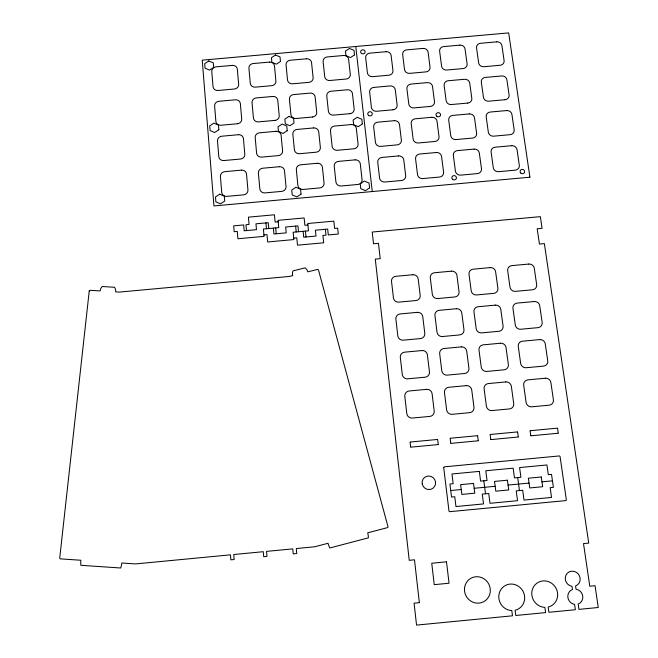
<?xml version="1.0" encoding="UTF-8"?>
<svg xmlns="http://www.w3.org/2000/svg" width="658" height="658" viewBox="0 0 658 658"><rect width="100%" height="100%" fill="white"/><g stroke="black" fill="none" stroke-linecap="round" stroke-linejoin="round"><path stroke-width="0.99" d="M450.722 490.523L461.233 489.519M474.163 488.294L495.161 486.295M508.083 485.069L529.065 483.071M541.97 481.845L552.457 480.85M410.255 442.036L437.48 439.47M450.286 438.261L477.486 435.695M490.276 434.486L517.443 431.919M530.225 430.719L557.359 428.152M410.847 447.152L438.105 444.578M450.919 443.369L478.144 440.802M490.95 439.593L518.142 437.019M530.932 435.81L558.099 433.252M263.924 234.906L267 234.626L267.666 241.971L293.846 239.578L293.139 232.233L308.503 230.826L307.771 223.514L333.845 221.137L334.609 228.441L337.677 228.161L338.302 234.026L328.309 234.939L327.7 229.074L315.412 230.201L316.005 236.066L303.7 237.193L303.124 231.32M293.698 238.106L296.774 237.826L297.49 245.187L323.678 242.786L322.93 235.432L325.998 235.153L325.397 229.288M278.202 221.795L275.134 222.075L274.46 214.788L248.411 217.156L249.053 224.452L245.985 224.732L246.487 230.588M307.919 224.978L304.851 225.258L304.128 217.954L278.071 220.331L278.753 227.635L263.389 229.042L264.055 236.37L237.892 238.764L237.267 231.427L234.19 231.706L233.697 225.85L243.682 224.946L244.184 230.794L256.48 229.675L255.962 223.819L268.234 222.7L268.768 228.548M557.54 428.3L558.239 433.071M530.085 430.891L530.751 435.67M517.624 432.067L518.282 436.846M517.69 477.576L519.458 490.58M490.136 434.658L490.769 439.445M483.827 480.792L485.505 493.804M477.667 435.835L478.284 440.621M450.146 438.434L450.738 443.221M437.66 439.61L438.244 444.405M410.115 442.209L410.666 447.012M355.764 46.504L372.264 191.544M305.427 231.114L306.011 236.979M298.51 231.739L297.942 225.883L285.662 227.01L286.222 232.866L273.917 233.993L273.374 228.129M295.639 226.097L296.207 231.953M275.677 227.923L276.228 233.779M265.931 222.914L266.465 228.762M443.706 467.567L448.962 510.912A0.831 0.806 52.9 0 0 449.875 511.661L565.641 500.615A0.839 0.798 47.4 0 0 566.332 499.726L560.09 456.685A0.831 0.79 42.7 0 0 559.168 455.953L444.413 466.826L443.706 467.567M89.233 291.017L59.73 557.984A0.855 0.806 -55.5 0 0 60.454 558.872L80.852 560.246A21.245 20.324 -57.9 0 0 80.909 565.312L120.685 567.994A21.245 20.324 -57.9 0 0 121.788 563.001L135.499 563.922L230.481 554.834L230.868 559.843L234.149 559.53L233.755 554.521L263.274 551.7L263.694 556.701L266.975 556.388L266.548 551.388L292.761 548.879L293.213 553.88L296.758 553.534L296.306 548.542L314.738 546.773L328.029 543.278A20.85 20.505 74.5 0 0 329.872 547.974L368.398 537.825A20.85 20.505 74.5 0 0 367.682 532.84L387.406 527.65A0.831 0.814 62.9 0 0 387.973 526.639L318.48 269.945L317.6 269.393L307.796 271.836A7.781 7.493 -1.6 0 0 305.123 267.864L293.065 270.866A7.781 7.493 -1.6 0 0 292.711 275.595L289.207 276.467L119.254 292.094L115.652 291.872A7.871 7.468 -24.7 0 0 114.574 287.275L102.163 286.518A7.871 7.468 -24.7 0 0 100.123 290.926L90.097 290.318L89.233 291.017M369.599 187.867L365.453 190.68L360.765 188.673L360.23 183.853L364.368 181.049L369.048 183.056L369.599 187.867M301.051 194.102L296.865 196.915L292.201 194.9L291.733 190.072L295.919 187.259L300.574 189.274L301.051 194.102M362.352 123.943L358.265 126.681L353.642 124.724L353.124 120.036L357.212 117.305L361.826 119.254L362.352 123.943M219.714 194.176L215.479 196.997L215.873 201.841L220.504 203.857L224.732 201.035L224.337 196.191L219.714 194.176M287.201 130.703L283.063 133.451L278.466 131.493L278.021 126.788L282.159 124.049L286.74 126.007L287.201 130.703M288.985 116.384L284.856 119.114L285.317 123.803L289.898 125.752L294.027 123.021L293.567 118.333L288.985 116.384M354.53 54.894L350.5 57.559L345.952 55.659L345.442 51.102L349.472 48.453L354.02 50.345L354.53 54.894M218.843 129.774L214.673 132.521L210.108 130.564L209.729 125.867L213.899 123.128L218.456 125.078L218.843 129.774M275.513 55.033L271.433 57.69L271.869 62.255L276.393 64.155L280.473 61.49L280.028 56.925L275.513 55.033M208.816 60.964L204.704 63.629L205.074 68.202L209.565 70.11L213.686 67.437L213.307 62.864L208.816 60.964M419.36 602.662L414.071 603.172L416.547 625.1L512.492 615.806L511.801 610.575A13.423 12.798 60.2 0 1 499.957 591.262A13.423 12.798 60.2 0 1 521.621 589.165A13.423 12.798 60.2 0 1 515.107 610.254L515.798 615.485L545.597 612.606L544.873 607.375A13.448 12.757 57.9 0 1 532.914 588.087A13.448 12.757 57.9 0 1 554.554 585.99A13.448 12.757 57.9 0 1 548.18 607.054L548.904 612.285L575.363 609.719L574.59 604.381A7.806 7.361 56.6 0 1 567.887 597.505A7.806 7.361 56.6 0 1 572.46 589.535L571.999 586.311A7.764 7.337 55.2 0 1 566.012 575.043A7.764 7.337 55.2 0 1 578.176 573.875A7.764 7.337 55.2 0 1 575.561 585.965L576.021 589.198A7.806 7.361 56.6 0 1 582.733 596.066A7.806 7.361 56.6 0 1 578.168 604.036L578.933 609.374L598.27 607.499L595.046 585.702L589.782 586.212L583.506 543.59L588.729 543.089L544.355 243.608L539.437 244.06L537.183 228.77L542.093 228.318L540.366 216.655L372.214 232.035L373.538 243.764L378.465 243.312L380.217 258.684L375.274 259.137L409.243 560.32L414.482 559.81L419.36 602.662M479.345 471.383L451.956 473.982L453.156 483.704L449.924 484.017L451.52 497.045L454.76 496.732L455.969 506.553L483.531 503.921L482.273 494.117L488.738 493.5L490.013 503.304L517.55 500.68L516.226 490.884L522.691 490.268L524.031 500.064L551.544 497.44L550.154 487.66L553.378 487.348L551.527 474.36L548.303 474.665L546.93 464.967L519.59 467.567L520.914 477.272L514.466 477.881L513.15 468.175L485.785 470.766L487.052 480.488L480.595 481.097L479.345 471.383M473.538 483.416L460.625 484.642L461.842 494.413L474.78 493.179L473.538 483.416M507.425 480.192L494.52 481.417L495.803 491.181L508.733 489.947L507.425 480.192M541.287 476.976L528.39 478.202L529.739 487.948L542.653 486.723L541.287 476.976M446.494 561.825L431.738 563.24L434.239 584.658L449.06 583.235L446.494 561.825M421.942 350.549L404.637 352.162A4.935 4.787 20.3 0 0 400.311 357.401L402.277 374.443A4.951 4.82 23.1 0 0 407.738 378.811L425.142 377.182A4.96 4.812 25 0 0 429.46 371.902L427.396 354.876A4.935 4.779 22.4 0 0 421.942 350.549M461.242 346.889L443.953 348.501A4.943 4.771 24.5 0 0 439.676 353.733L441.781 370.75A4.968 4.803 27 0 0 447.275 375.118L464.655 373.489A4.968 4.787 28.2 0 0 468.924 368.217L466.728 351.207A4.951 4.762 25.9 0 0 461.242 346.889M500.508 343.237L483.235 344.841A4.96 4.754 27.3 0 0 478.991 350.064L481.237 367.065A4.976 4.779 29.5 0 0 486.764 371.425L504.127 369.796A4.984 4.771 30.3 0 0 508.354 364.532L506.027 347.547A4.96 4.746 28.3 0 0 500.508 343.237M539.725 339.586L522.468 341.189A4.968 4.729 29.3 0 0 518.274 346.404L520.651 363.381A4.993 4.754 31.2 0 0 526.211 367.732L543.549 366.111A5.001 4.746 31.8 0 0 547.744 360.855L545.276 343.887A4.976 4.721 30 0 0 539.725 339.586M426.606 389.355L409.161 390.992A4.976 4.861 27.3 0 0 404.81 396.305L406.809 413.619A5.001 4.886 31.1 0 0 412.319 418.052L429.855 416.407A5.009 4.877 32.3 0 0 434.198 411.044L432.109 393.747A4.984 4.845 28.9 0 0 426.606 389.355M466.209 385.646L448.789 387.274A4.993 4.836 30.5 0 0 444.479 392.587L446.618 409.876A5.017 4.861 33.5 0 0 452.161 414.31L469.672 412.665A5.025 4.853 34.2 0 0 473.982 407.31L471.745 390.029A5.001 4.828 31.5 0 0 466.209 385.646M505.78 381.936L488.376 383.565A5.009 4.812 32.5 0 0 484.107 388.87L486.377 406.142A5.034 4.845 35 0 0 491.954 410.567L509.457 408.922A5.042 4.828 35.4 0 0 513.717 403.576L511.348 386.32A5.017 4.803 33.1 0 0 505.78 381.936M545.301 378.235L527.913 379.863A5.025 4.795 33.8 0 0 523.694 385.16L526.104 402.408A5.05 4.82 35.9 0 0 531.713 406.825L549.191 405.18A5.05 4.812 36.2 0 0 553.411 399.842L550.902 382.611A5.025 4.779 34.2 0 0 545.301 378.235M412.829 274.74L395.787 276.311A4.845 4.655 12.1 0 0 391.518 281.385L393.435 297.909A4.861 4.68 13.4 0 0 398.797 302.137L415.93 300.55A4.869 4.68 15.4 0 0 420.191 295.434L418.192 278.926A4.853 4.647 14 0 0 412.829 274.74M451.536 271.17L434.51 272.741A4.853 4.639 16.2 0 0 430.283 277.816L432.322 294.315A4.869 4.664 17.6 0 0 437.726 298.535L454.843 296.955A4.877 4.664 19.2 0 0 459.062 291.848L456.932 275.357A4.861 4.631 17.7 0 0 451.536 271.17M490.202 267.609L473.192 269.18A4.861 4.622 19.4 0 0 469.006 274.246L471.177 290.721A4.886 4.647 20.9 0 0 476.614 294.94L493.706 293.361A4.886 4.639 22.1 0 0 497.884 288.253L495.622 271.787A4.869 4.614 20.7 0 0 490.202 267.609M528.818 264.055L511.834 265.618A4.877 4.606 22 0 0 507.688 270.677L509.991 287.135A4.894 4.631 23.4 0 0 515.453 291.354L532.536 289.775A4.902 4.622 24.4 0 0 536.665 284.675L534.28 268.225A4.877 4.598 23 0 0 528.818 264.055M417.353 312.353L400.179 313.94A4.886 4.721 15.5 0 0 395.877 319.097L397.819 335.876A4.91 4.754 17.4 0 0 403.239 340.178L420.503 338.574A4.91 4.746 19.5 0 0 424.788 333.376L422.757 316.605A4.894 4.713 17.5 0 0 417.353 312.353M456.348 308.742L439.199 310.329A4.894 4.705 19.8 0 0 434.938 315.478L437.011 332.241A4.919 4.738 21.7 0 0 442.464 336.526L459.712 334.922A4.919 4.729 23.2 0 0 463.956 329.732L461.793 312.986A4.902 4.696 21.3 0 0 456.348 308.742M495.31 305.131L478.177 306.718A4.91 4.688 23 0 0 473.966 311.859L476.17 328.597A4.927 4.713 24.8 0 0 481.648 332.882L498.879 331.287A4.935 4.705 25.9 0 0 503.082 326.097L500.787 309.375A4.91 4.68 24.1 0 0 495.31 305.131M534.23 301.529L517.114 303.108A4.919 4.672 25.4 0 0 512.944 308.248L515.28 324.962A4.943 4.696 27.1 0 0 520.791 329.247L537.997 327.643A4.951 4.688 27.9 0 0 542.159 322.469L539.733 305.764A4.927 4.655 26.3 0 0 534.23 301.529M237.431 123.762L220.891 125.25A4.68 4.351 -7.5 0 1 215.873 121.327L214.615 105.987A4.664 4.318 -7.3 0 1 218.9 101.274L235.35 99.802A4.655 4.318 -6.1 0 1 240.367 103.684L241.708 119.008A4.672 4.351 -6.2 0 1 237.431 123.762M274.986 120.389L258.471 121.87A4.672 4.351 -4.6 0 1 253.42 117.955L252.039 102.64A4.655 4.318 -4.5 0 1 256.283 97.927L272.716 96.455A4.655 4.318 -3.3 0 1 277.758 100.337L279.231 115.635A4.672 4.351 -3.3 0 1 274.986 120.389M312.509 117.017L296.001 118.498A4.672 4.343 -1.6 0 1 290.926 114.591L289.421 99.292A4.655 4.318 -1.7 0 1 293.624 94.579L310.05 93.107A4.655 4.318 -0.5 0 1 315.124 96.989L316.712 112.271A4.664 4.343 -0.3 0 1 312.509 117.017M349.99 113.653L333.499 115.134A4.664 4.343 1.3 0 1 328.391 111.227L326.771 95.945A4.647 4.31 1.1 0 1 330.941 91.24L347.342 89.776A4.647 4.31 2.3 0 1 352.441 93.642L354.152 108.915A4.664 4.335 2.6 0 1 349.99 113.653M393.015 109.787L376.549 111.268A4.664 4.335 4.5 0 1 371.4 107.361L369.64 92.104A4.655 4.302 4.2 0 1 373.76 87.407L390.145 85.943A4.655 4.302 5.3 0 1 395.285 89.809L397.128 105.05A4.672 4.326 5.7 0 1 393.015 109.787M430.414 106.423L413.964 107.904A4.672 4.326 7.2 0 1 408.791 104.005L406.907 88.764A4.655 4.293 6.7 0 1 410.995 84.076L427.363 82.612A4.655 4.293 7.8 0 1 432.52 86.469L434.494 101.694A4.672 4.318 8.3 0 1 430.414 106.423M467.772 103.067L451.339 104.54A4.672 4.31 9.6 0 1 446.14 100.649L444.134 85.433A4.655 4.285 9.1 0 1 448.18 80.745L464.532 79.281A4.655 4.277 10.1 0 1 469.73 83.138L471.819 98.346A4.672 4.31 10.6 0 1 467.772 103.067M505.097 99.712L488.68 101.192A4.68 4.302 11.9 0 1 483.449 97.302L481.327 82.102A4.664 4.277 11.3 0 1 485.333 77.422L501.667 75.958A4.664 4.269 12.2 0 1 506.89 79.807L509.103 94.999A4.68 4.293 12.8 0 1 505.097 99.712M238.377 134.709L221.804 136.206A4.696 4.384 -7.8 0 0 217.494 140.993L218.769 156.563A4.713 4.417 -8.1 0 0 223.827 160.544L240.491 159.039A4.713 4.417 -6.6 0 0 244.801 154.211L243.435 138.657A4.696 4.384 -6.4 0 0 238.377 134.709M276.023 131.32L259.466 132.817A4.688 4.384 -4.7 0 0 255.189 137.596L256.595 153.149A4.705 4.417 -4.8 0 0 261.687 157.122L278.326 155.617A4.705 4.409 -3.3 0 0 282.595 150.797L281.106 135.26A4.688 4.384 -3.3 0 0 276.023 131.32M313.627 127.94L297.087 129.429A4.688 4.384 -1.5 0 0 292.851 134.207L294.381 149.736A4.705 4.409 -1.4 0 0 299.497 153.709L316.128 152.204A4.705 4.409 0.1 0 0 320.356 147.392L318.743 131.871A4.688 4.376 -0.1 0 0 313.627 127.94M351.199 124.559L334.675 126.048A4.688 4.376 1.6 0 0 330.481 130.819L332.125 146.331A4.705 4.409 1.9 0 0 337.274 150.295L353.889 148.79A4.705 4.4 3.3 0 0 358.075 143.987L356.34 128.491A4.688 4.376 3 0 0 351.199 124.559M394.323 120.677L377.815 122.166A4.688 4.367 5 0 0 373.662 126.928L375.455 142.416A4.705 4.392 5.5 0 0 380.637 146.38L397.226 144.875A4.705 4.392 6.8 0 0 401.372 140.08L399.496 124.601A4.688 4.367 6.3 0 0 394.323 120.677M431.804 117.305L415.321 118.785A4.688 4.359 7.8 0 0 411.209 123.548L413.117 139.019A4.705 4.384 8.4 0 0 418.332 142.975L434.905 141.478A4.705 4.384 9.5 0 0 439.009 136.683L437.011 121.22A4.688 4.351 9 0 0 431.804 117.305M469.253 113.933L452.786 115.413A4.696 4.351 10.4 0 0 448.715 120.167L450.746 135.622A4.713 4.376 11 0 0 455.986 139.57L472.543 138.073A4.713 4.367 12.1 0 0 476.614 133.286L474.492 117.848A4.696 4.343 11.4 0 0 469.253 113.933M506.668 110.569L490.21 112.049A4.696 4.335 12.7 0 0 486.18 116.795L488.335 132.225A4.713 4.359 13.3 0 0 493.607 136.173L510.147 134.676A4.721 4.359 14.3 0 0 514.169 129.897L511.932 114.476A4.705 4.326 13.6 0 0 506.668 110.569M241.453 170.151L224.756 171.664A4.729 4.45 -8.4 0 0 220.414 176.525L221.713 192.325A4.746 4.483 -8.7 0 0 226.813 196.364L243.592 194.842A4.746 4.483 -7.1 0 0 247.934 189.948L246.544 174.156A4.729 4.45 -6.9 0 0 241.453 170.151M279.379 166.721L262.698 168.226A4.729 4.45 -4.9 0 0 258.397 173.087L259.82 188.862A4.746 4.483 -5 0 0 264.952 192.901L281.714 191.379A4.738 4.483 -3.3 0 0 286.016 186.485L284.503 170.718A4.721 4.45 -3.3 0 0 279.379 166.721M317.263 163.291L300.599 164.796A4.721 4.45 -1.3 0 0 296.339 169.649L297.885 185.408A4.738 4.474 -1.1 0 0 303.05 189.446L319.796 187.925A4.738 4.474 0.5 0 0 324.057 183.039L322.42 167.288A4.721 4.442 0.3 0 0 317.263 163.291M355.114 159.869L338.467 161.374A4.721 4.442 2.3 0 0 334.239 166.219L335.917 181.962A4.738 4.474 2.6 0 0 341.107 185.984L357.845 184.47A4.738 4.466 4.2 0 0 362.056 179.585L360.296 163.858A4.721 4.442 3.8 0 0 355.114 159.869M398.559 155.938L381.928 157.443A4.721 4.433 6.1 0 0 377.75 162.279L379.567 177.997A4.738 4.458 6.6 0 0 384.798 182.019L401.512 180.506A4.738 4.458 8.1 0 0 405.682 175.628L403.773 159.919A4.721 4.425 7.5 0 0 398.559 155.938M436.32 152.516L419.714 154.021A4.729 4.425 9.1 0 0 415.576 158.849L417.517 174.551A4.746 4.45 9.8 0 0 422.773 178.573L439.47 177.051A4.746 4.45 11.1 0 0 443.599 172.19L441.576 156.497A4.729 4.417 10.4 0 0 436.32 152.516M474.048 149.103L457.458 150.608A4.729 4.409 11.9 0 0 453.354 155.428L455.418 171.113A4.746 4.442 12.6 0 0 460.707 175.127L477.387 173.613A4.754 4.433 13.8 0 0 481.483 168.752L479.328 153.084A4.738 4.409 13 0 0 474.048 149.103M511.735 145.698L495.161 147.195A4.738 4.4 14.3 0 0 491.098 152.014L493.286 167.675A4.754 4.425 15.1 0 0 498.608 171.68L515.272 170.167A4.762 4.417 16.1 0 0 519.318 165.314L517.048 149.662A4.738 4.392 15.3 0 0 511.735 145.698M529.904 177.208L213.949 205.938L202.236 60.158L508.667 32.9L529.904 177.208M232.364 65.397L216.03 66.853A4.631 4.261 -7 0 0 211.777 71.5L213.019 86.617A4.639 4.285 -7.1 0 0 217.995 90.475L234.412 89.011A4.639 4.285 -6 0 0 238.665 84.323L237.341 69.222A4.622 4.261 -5.8 0 0 232.364 65.397M269.459 62.091L253.141 63.546A4.622 4.261 -4.4 0 0 248.93 68.193L250.287 83.286A4.639 4.285 -4.5 0 0 255.296 87.144L271.696 85.68A4.639 4.285 -3.3 0 0 275.908 81L274.468 65.915A4.622 4.252 -3.3 0 0 269.459 62.091M306.521 58.792L290.219 60.248A4.622 4.252 -1.9 0 0 286.041 64.887L287.521 79.963A4.631 4.285 -1.8 0 0 292.555 83.813L308.939 82.349A4.631 4.277 -0.6 0 0 313.118 77.677L311.555 62.609A4.614 4.252 -0.7 0 0 306.521 58.792M343.542 55.494L327.256 56.95A4.614 4.252 0.7 0 0 323.111 61.581L324.715 76.641A4.631 4.277 0.9 0 0 329.781 80.49L346.149 79.026A4.631 4.277 2 0 0 350.286 74.354L348.6 59.31A4.614 4.244 1.8 0 0 343.542 55.494M386.032 51.711L369.771 53.158A4.614 4.244 3.5 0 0 365.675 57.789L367.411 72.824A4.631 4.269 3.8 0 0 372.51 76.665L388.862 75.209A4.631 4.269 4.9 0 0 392.949 70.546L391.132 55.519A4.614 4.236 4.5 0 0 386.032 51.711M422.979 48.421L406.726 49.868A4.622 4.236 5.8 0 0 402.671 54.491L404.522 69.509A4.631 4.261 6.2 0 0 409.654 73.351L425.989 71.887A4.639 4.261 7.2 0 0 430.036 67.231L428.103 52.229A4.622 4.228 6.8 0 0 422.979 48.421M459.884 45.139L443.648 46.578A4.622 4.228 8 0 0 439.626 51.201L441.6 66.195A4.639 4.252 8.5 0 0 446.757 70.036L463.076 68.572A4.639 4.244 9.4 0 0 467.09 63.925L465.033 48.931A4.622 4.219 9 0 0 459.884 45.139M496.749 41.849L480.529 43.296A4.622 4.211 10.1 0 0 476.548 47.911L478.646 62.888A4.639 4.244 10.6 0 0 483.827 66.721L500.129 65.265A4.647 4.236 11.5 0 0 504.102 60.618L501.931 45.649A4.631 4.211 10.9 0 0 496.749 41.849M368.702 115.512A2.262 2.106 4.2 0 0 372.28 114.073A2.262 2.106 4.2 0 0 369.113 111.893A2.262 2.106 4.2 0 0 368.702 115.512M520.708 172.972A2.303 2.139 16.8 0 0 524.574 172.256A2.303 2.139 16.8 0 0 521.852 169.435A2.303 2.139 16.8 0 0 520.708 172.972M361.579 53.495A2.229 2.048 3 0 0 365.108 52.089A2.229 2.048 3 0 0 361.99 49.967A2.229 2.048 3 0 0 361.579 53.495M452.572 179.28A2.303 2.155 12.5 0 0 456.381 178.31A2.303 2.155 12.5 0 0 453.494 175.67A2.303 2.155 12.5 0 0 452.572 179.28M436.863 116.334A2.27 2.097 9.2 0 0 440.531 115.134A2.27 2.097 9.2 0 0 437.504 112.757A2.27 2.097 9.2 0 0 436.863 116.334M422.197 483.795A6.843 6.679 48.2 0 0 433.186 488.072A6.843 6.679 48.2 0 0 431.155 476.482A6.843 6.679 48.2 0 0 422.197 483.795M464.458 589.255A13.349 12.806 61.9 0 0 483.655 601.733A13.349 12.806 61.9 0 0 484.049 578.843A13.349 12.806 61.9 0 0 464.458 589.255"/></g></svg>
